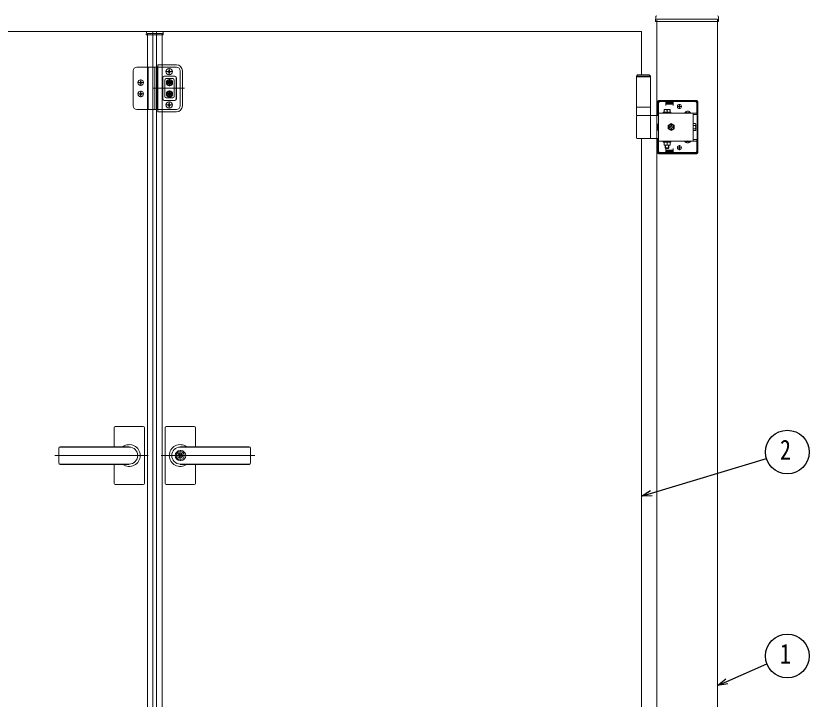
# Model space of a CAD drawing. Units: millimetres, scale not verified. Extents: x -4205 to 4205, y -2970 to 2970.
# Drawn here: x -926 to 382, y 593 to 1720 of the extents above; entities that cross this region are included whole.
import ezdxf
from ezdxf.enums import TextEntityAlignment as Align

# ---------------------------------------------------------------- set-up
doc = ezdxf.new("R2010")
doc.units = ezdxf.units.MM
doc.header["$LTSCALE"] = 12
doc.layers.add('0-4_YKK_A1', color=4, linetype='Continuous', lineweight=18)
doc.layers.add('0-5_YKK_D', color=6, linetype='Continuous')
doc.styles.add('ＭＳ ゴシック', font='')
doc.styles.get('ＭＳ ゴシック').set_extended_font_data('MS Gothic')

msp = doc.modelspace()

# ---------------------------------------------------------------- linework, layer by layer
at = {"layer": '0-4_YKK_A1'}
for p, q in [((129.27, 1718.29), (128.92, 1711.63)), ((131.02, 1714.6), (131.02, 1711.1)), ((232.77, 1718.29), (233.12, 1711.63)), ((129.42, 1711.1), (232.62, 1711.1)), ((131.02, 14.6), (131.02, 1711.1)), ((231.02, 14.6), (231.02, 1711.1)), ((-710.88, 1689.1), (-710.67, 1693.15)), ((-710.88, 1689.1), (-683.08, 1689.1)), ((-684.29, 1694.1), (-709.67, 1694.1)), ((-708.98, 1691.1), (-684.98, 1691.1)), ((-708.98, 1691.1), (-708.98, 1689.1)), ((-708.98, 1689.1), (-708.98, 100.1)), ((-684.98, 1691.1), (-684.98, 1689.1)), ((-684.98, 1689.1), (-684.98, 100.1)), ((-683.08, 1689.1), (-683.29, 1693.15)), ((106.02, 1622.6), (106.02, 1694.6)), ((-661.36, 1635.6), (-726.36, 1635.6)), ((-707.61, 1635.6), (-707.61, 1565.6)), ((-696.98, 1635.6), (-696.98, 1565.6)), ((-693.86, 1635.6), (-693.86, 1565.6)), ((-693.23, 1635.6), (-693.23, 1565.6)), ((-661.35, 1639.6), (-691.98, 1639.6)), ((-691.98, 1639.6), (-691.98, 1561.6)), ((-691.98, 1635.6), (-661.35, 1635.6)), ((-732.61, 1629.35), (-732.61, 1571.85)), ((-678.92, 1628.1), (-667.54, 1628.1)), ((-676.36, 1628.1), (-670.11, 1628.1)), ((-675.82, 1628.54), (-675.82, 1627.66)), ((-675.82, 1628.54), (-674.29, 1628.54)), ((-675.82, 1627.66), (-674.29, 1627.66)), ((-673.67, 1630.69), (-672.79, 1630.69)), ((-673.67, 1630.69), (-673.67, 1629.16)), ((-673.67, 1627.04), (-673.67, 1625.51)), ((-673.67, 1625.51), (-672.79, 1625.51)), ((-673.23, 1622.41), (-673.23, 1633.79)), ((-673.23, 1624.98), (-673.23, 1631.23)), ((-672.79, 1630.69), (-672.79, 1629.16)), ((-672.79, 1627.04), (-672.79, 1625.51)), ((-672.17, 1628.54), (-670.64, 1628.54)), ((-672.17, 1627.66), (-670.64, 1627.66)), ((-670.64, 1628.54), (-670.64, 1627.66)), ((-655.11, 1629.35), (-655.11, 1571.85)), ((-655.1, 1629.35), (-655.1, 1571.85)), ((-651.35, 1571.6), (-651.35, 1629.6)), ((99.52, 1622.6), (97.52, 1620.6)), ((118.52, 1622.6), (99.52, 1622.6)), ((118.52, 1622.6), (120.52, 1620.6)), ((-725.42, 1609.98), (-714.79, 1609.98)), ((-714.92, 1609.98), (-725.29, 1609.98)), ((-722.67, 1610.41), (-722.67, 1609.54)), ((-721.17, 1610.41), (-722.67, 1610.41)), ((-721.17, 1609.54), (-722.67, 1609.54)), ((-719.67, 1612.54), (-720.54, 1612.54)), ((-720.54, 1612.54), (-720.54, 1611.04)), ((-720.11, 1604.66), (-720.11, 1615.29)), ((-720.11, 1604.79), (-720.11, 1615.16)), ((-719.67, 1612.54), (-719.67, 1611.04)), ((-717.54, 1610.41), (-719.04, 1610.41)), ((-717.54, 1609.54), (-719.04, 1609.54)), ((-717.54, 1610.41), (-717.54, 1609.54)), ((-683.86, 1583.1), (-683.86, 1618.1)), ((-683.86, 1583.1), (-683.86, 1618.1)), ((-683.85, 1618.1), (-683.85, 1583.1)), ((-681.36, 1620.6), (-663.86, 1620.6)), ((-681.36, 1620.6), (-663.86, 1620.6)), ((-663.85, 1620.6), (-681.35, 1620.6)), ((-680.43, 1614.05), (-680.43, 1587.15)), ((-666.98, 1609.98), (-678.23, 1609.98)), ((-667.28, 1616.55), (-677.93, 1616.55)), ((-672.61, 1615.6), (-672.61, 1604.35)), ((-664.78, 1587.15), (-664.78, 1614.05)), ((-661.36, 1583.1), (-661.36, 1618.1)), ((-661.36, 1618.1), (-661.36, 1583.1)), ((-661.35, 1618.1), (-661.35, 1583.1)), ((120.52, 1620.6), (97.52, 1620.6)), ((120.52, 1619.6), (97.52, 1619.6)), ((-720.54, 1608.91), (-720.54, 1607.41)), ((-719.67, 1607.41), (-720.54, 1607.41)), ((-720.11, 1585.91), (-720.11, 1596.54)), ((-720.11, 1586.04), (-720.11, 1596.41)), ((-719.67, 1608.91), (-719.67, 1607.41)), ((-647.86, 1600.6), (-700.47, 1600.6)), ((-673.12, 1608.44), (-673.12, 1607.41)), ((-672.61, 1596.85), (-672.61, 1585.6)), ((-725.42, 1591.23), (-714.79, 1591.23)), ((-714.92, 1591.23), (-725.29, 1591.23)), ((-722.67, 1591.66), (-722.67, 1590.79)), ((-721.17, 1591.66), (-722.67, 1591.66)), ((-721.17, 1590.79), (-722.67, 1590.79)), ((-719.67, 1593.79), (-720.54, 1593.79)), ((-720.54, 1593.79), (-720.54, 1592.29)), ((-720.54, 1590.16), (-720.54, 1588.66)), ((-719.67, 1588.66), (-720.54, 1588.66)), ((-719.67, 1593.79), (-719.67, 1592.29)), ((-719.67, 1590.16), (-719.67, 1588.66)), ((-717.54, 1591.66), (-719.04, 1591.66)), ((-717.54, 1590.79), (-719.04, 1590.79)), ((-717.54, 1591.66), (-717.54, 1590.79)), ((-666.98, 1591.23), (-678.23, 1591.23)), ((-677.93, 1584.65), (-667.28, 1584.65)), ((-673.12, 1589.69), (-673.12, 1588.66)), ((-663.86, 1580.6), (-681.36, 1580.6)), ((-663.86, 1580.6), (-681.36, 1580.6)), ((-681.35, 1580.6), (-663.85, 1580.6)), ((-678.92, 1573.1), (-667.54, 1573.1)), ((-676.36, 1573.1), (-670.11, 1573.1)), ((-675.82, 1573.54), (-675.82, 1572.66)), ((-675.82, 1573.54), (-674.29, 1573.54)), ((-675.82, 1572.66), (-674.29, 1572.66)), ((-673.67, 1575.69), (-672.79, 1575.69)), ((-673.67, 1575.69), (-673.67, 1574.16)), ((-673.67, 1572.04), (-673.67, 1570.51)), ((-673.67, 1570.51), (-672.79, 1570.51)), ((-673.23, 1567.41), (-673.23, 1578.79)), ((-673.23, 1569.98), (-673.23, 1576.23)), ((-672.79, 1575.69), (-672.79, 1574.16)), ((-672.79, 1572.04), (-672.79, 1570.51)), ((-672.17, 1573.54), (-670.64, 1573.54)), ((-672.17, 1572.66), (-670.64, 1572.66)), ((-670.64, 1573.54), (-670.64, 1572.66)), ((132.02, 1555.6), (132.02, 1578.6)), ((133.52, 1555.6), (133.52, 1578.6)), ((197.02, 1580.6), (134.02, 1580.6)), ((197.02, 1579.1), (134.02, 1579.1)), ((134.02, 1497.6), (134.02, 1575.6)), ((134.52, 1579.1), (134.52, 1580.6)), ((137.02, 1578.6), (146.02, 1578.6)), ((142.52, 1579.1), (142.52, 1580.6)), ((146.02, 1572.1), (146.02, 1578.6)), ((146.02, 1577.6), (158.02, 1577.6)), ((146.02, 1574.6), (158.02, 1574.6)), ((147.02, 1576.1), (147.02, 1579.1)), ((157.02, 1576.1), (147.02, 1576.1)), ((157.02, 1576.1), (157.02, 1579.1)), ((158.02, 1572.1), (158.02, 1578.6)), ((158.02, 1578.6), (194.02, 1578.6)), ((172.52, 1570.6), (164.52, 1570.6)), ((165.27, 1570.35), (165.27, 1570.85)), ((168.52, 1566.6), (168.52, 1574.6)), ((171.77, 1570.35), (171.77, 1570.85)), ((197.02, 1575.6), (197.02, 1557.3)), ((197.52, 1494.6), (197.52, 1578.6)), ((199.02, 1494.6), (199.02, 1578.6)), ((-726.36, 1565.6), (-661.36, 1565.6)), ((-691.98, 1565.6), (-696.98, 1565.6)), ((-691.98, 1565.6), (-661.35, 1565.6)), ((-691.98, 1561.6), (-661.35, 1561.6)), ((120.52, 1569.6), (97.52, 1569.6)), ((133.52, 1557.3), (132.02, 1557.3)), ((197.02, 1559.8), (134.02, 1559.8)), ((141.77, 1561.4), (154.27, 1561.4)), ((141.77, 1559.8), (141.77, 1561.4)), ((154.27, 1559.8), (141.77, 1559.8)), ((143.02, 1565.4), (153.02, 1565.4)), ((143.02, 1561.4), (143.02, 1565.4)), ((153.02, 1561.4), (143.02, 1561.4)), ((148.02, 1561.4), (148.02, 1564.97)), ((153.02, 1565.4), (153.02, 1561.4)), ((154.27, 1561.4), (154.27, 1559.8)), ((177.27, 1560.31), (186.77, 1560.31)), ((177.27, 1560.31), (177.27, 1559.8)), ((177.27, 1559.8), (186.77, 1559.8)), ((179.67, 1562.3), (180.87, 1559.83)), ((180.87, 1559.83), (182.02, 1559.22)), ((183.16, 1559.83), (182.02, 1559.22)), ((184.37, 1562.3), (183.16, 1559.83)), ((186.77, 1560.31), (186.77, 1559.8)), ((191.02, 1557.3), (191.02, 1559.8)), ((191.02, 1557.3), (197.02, 1557.3)), ((191.02, 1557.3), (191.02, 1515.9)), ((97.52, 1555.6), (131.02, 1555.6)), ((97.52, 1519.1), (97.52, 1554.1)), ((120.52, 1519.1), (120.52, 1554.1)), ((131.02, 1555.6), (134.02, 1555.6)), ((155.02, 1542.37), (150.02, 1539.49)), ((150.02, 1539.49), (150.02, 1533.71)), ((150.02, 1533.71), (155.02, 1530.83)), ((151.87, 1536), (153.11, 1536)), ((154.42, 1539.75), (154.42, 1538.51)), ((155.62, 1539.75), (154.42, 1539.75)), ((154.42, 1534.69), (154.42, 1533.45)), ((160.02, 1539.49), (155.02, 1542.37)), ((155.02, 1530.83), (160.02, 1533.71)), ((155.62, 1538.51), (155.62, 1539.75)), ((158.17, 1537.2), (156.93, 1537.2)), ((156.93, 1536), (158.17, 1536)), ((158.17, 1536), (158.17, 1537.2)), ((160.02, 1533.71), (160.02, 1539.49)), ((191.32, 1540.5), (191.02, 1540.5)), ((191.32, 1532.7), (191.02, 1532.7)), ((191.32, 1542.37), (194.87, 1542.37)), ((191.32, 1530.83), (191.32, 1542.37)), ((191.32, 1532.7), (191.32, 1540.5)), ((191.32, 1539.49), (194.87, 1539.49)), ((191.32, 1533.71), (194.87, 1533.71)), ((195.32, 1541.6), (194.87, 1542.37)), ((195.32, 1531.6), (194.87, 1530.83)), ((195.32, 1541.6), (195.32, 1531.6)), ((191.32, 1530.83), (194.87, 1530.83)), ((131.02, 1517.6), (99.02, 1517.6)), ((106.02, 222.6), (106.02, 1517.6)), ((134.02, 1517.6), (131.02, 1517.6)), ((132.02, 1494.6), (132.02, 1517.6)), ((133.52, 1515.9), (132.02, 1515.9)), ((133.52, 1494.6), (133.52, 1517.6)), ((197.02, 1513.4), (134.02, 1513.4)), ((154.27, 1513.4), (141.77, 1513.4)), ((141.77, 1513.4), (141.77, 1511.8)), ((141.77, 1511.8), (154.27, 1511.8)), ((143.02, 1511.8), (143.02, 1506.8)), ((153.02, 1511.8), (143.02, 1511.8)), ((143.02, 1506.8), (153.02, 1506.8)), ((144.82, 1513.4), (144.82, 1511.8)), ((145.02, 1506.8), (145.02, 1502.4)), ((145.56, 1506.8), (145.56, 1501.86)), ((148.02, 1511.8), (148.02, 1507.23)), ((150.48, 1506.8), (150.48, 1501.86)), ((151.02, 1506.8), (151.02, 1502.4)), ((151.22, 1513.4), (151.22, 1511.8)), ((153.02, 1506.8), (153.02, 1511.8)), ((154.27, 1511.8), (154.27, 1513.4)), ((168.52, 1506.6), (168.52, 1498.6)), ((177.27, 1513.4), (186.77, 1513.4)), ((177.27, 1512.89), (177.27, 1513.4)), ((177.27, 1512.89), (186.77, 1512.89)), ((179.67, 1510.9), (180.87, 1513.37)), ((180.87, 1513.37), (182.02, 1513.98)), ((183.16, 1513.37), (182.02, 1513.98)), ((184.37, 1510.9), (183.16, 1513.37)), ((186.77, 1512.89), (186.77, 1513.4)), ((191.02, 1515.9), (191.02, 1513.4)), ((191.02, 1515.9), (197.02, 1515.9)), ((197.02, 1515.9), (197.02, 1497.6)), ((197.02, 1494.1), (134.02, 1494.1)), ((197.02, 1492.6), (134.02, 1492.6)), ((134.52, 1492.6), (134.52, 1494.1)), ((146.02, 1494.6), (137.02, 1494.6)), ((142.52, 1492.6), (142.52, 1494.1)), ((145.02, 1502.4), (151.02, 1502.4)), ((145.02, 1502.4), (146.02, 1501.4)), ((146.02, 1501.4), (150.02, 1501.4)), ((146.02, 1501.1), (146.02, 1494.6)), ((146.02, 1498.6), (158.02, 1498.6)), ((146.02, 1495.6), (158.02, 1495.6)), ((147.02, 1497.1), (147.02, 1494.1)), ((157.02, 1497.1), (147.02, 1497.1)), ((151.02, 1502.4), (150.02, 1501.4)), ((157.02, 1497.1), (157.02, 1494.1)), ((158.02, 1501.1), (158.02, 1494.6)), ((194.02, 1494.6), (158.02, 1494.6)), ((172.52, 1502.6), (164.52, 1502.6)), ((165.27, 1502.85), (165.27, 1502.35)), ((171.77, 1502.85), (171.77, 1502.35)), ((-763.98, 1040.6), (-763.98, 1009.17)), ((-761.98, 1042.6), (-715.98, 1042.6)), ((-713.98, 1040.6), (-713.98, 948.6)), ((-679.98, 1040.6), (-679.98, 948.6)), ((-631.98, 1042.6), (-677.98, 1042.6)), ((-629.98, 1040.6), (-629.98, 1009.17)), ((-852.98, 1009.1), (-738.98, 1009.1)), ((-852.98, 1008.6), (-738.98, 1008.6)), ((-540.98, 1009.1), (-654.98, 1009.1)), ((-540.98, 1008.6), (-654.98, 1008.6)), ((-707.81, 994.6), (-861.97, 994.6)), ((-854.99, 1007.1), (-854.99, 982.05)), ((-686.15, 994.6), (-531.99, 994.6)), ((-655.88, 999.15), (-655.88, 996.1)), ((-655.88, 999.15), (-654.08, 999.15)), ((-654.56, 995.28), (-655.88, 996.1)), ((-653.98, 1002.8), (-654.98, 1002.8)), ((-654.08, 999.15), (-654.08, 996.55)), ((-652.28, 995.6), (-653.9, 996.27)), ((-652.28, 995.6), (-652.28, 993.6)), ((-538.97, 1007.1), (-538.97, 982.05)), ((-654.56, 993.92), (-655.88, 993.1)), ((-655.88, 993.1), (-655.88, 990.05)), ((-655.88, 990.05), (-654.08, 990.05)), ((-653.98, 986.4), (-654.98, 986.4)), ((-654.08, 992.65), (-654.08, 990.05)), ((-653.9, 992.93), (-652.28, 993.6)), ((-852.98, 980.6), (-738.98, 980.6)), ((-852.98, 980.1), (-738.98, 980.1)), ((-763.98, 980.04), (-763.98, 948.6)), ((-540.98, 980.6), (-654.98, 980.6)), ((-540.98, 980.1), (-654.98, 980.1)), ((-629.98, 980.04), (-629.98, 948.6)), ((-761.98, 946.6), (-715.98, 946.6)), ((-631.98, 946.6), (-677.98, 946.6))]:
    msp.add_line(p, q, dxfattribs=at)
for points in [[(131.02, 1714.6), (231.02, 1714.6), (231.02, 1711.1)], [(-1499.98, 1694.6), (-699.98, 1694.6), (-699.98, 94.6), (-1499.98, 94.6), (-1499.98, 117.6)], [(106.02, 1694.6), (-693.98, 1694.6), (-693.98, 94.6), (106.02, 94.6), (106.02, 117.6)], [(-674.14, 1610.49), (-675.17, 1610.49), (-675.17, 1609.46), (-674.14, 1609.46)], [(-672.09, 1611.51), (-672.09, 1612.54), (-673.12, 1612.54), (-673.12, 1611.51)], [(-671.07, 1609.46), (-670.04, 1609.46), (-670.04, 1610.49), (-671.07, 1610.49)], [(97.52, 1555.6), (97.52, 1569.6), (97.52, 1620.6)], [(120.52, 1555.6), (120.52, 1569.6), (120.52, 1620.6)], [(-673.12, 1607.41), (-672.09, 1607.41), (-672.09, 1608.44)], [(-674.14, 1591.74), (-675.17, 1591.74), (-675.17, 1590.71), (-674.14, 1590.71)], [(-672.09, 1592.76), (-672.09, 1593.79), (-673.12, 1593.79), (-673.12, 1592.76)], [(-673.12, 1588.66), (-672.09, 1588.66), (-672.09, 1589.69)], [(-671.07, 1590.71), (-670.04, 1590.71), (-670.04, 1591.74), (-671.07, 1591.74)], [(134.02, 1531.5), (132.02, 1531.5), (132.02, 1541.7), (134.02, 1541.7)], [(153.11, 1537.2), (151.87, 1537.2), (151.87, 1536)], [(154.42, 1533.45), (155.62, 1533.45), (155.62, 1534.69)]]:
    msp.add_lwpolyline(points, dxfattribs=at)
for centre, radius in [((-673.23, 1628.1), 5.31), ((-720.11, 1609.98), 4.69), ((-672.61, 1609.98), 5.12), ((-672.61, 1609.98), 4.38), ((-672.61, 1609.98), 2.81), ((-672.61, 1591.23), 5.12), ((-720.11, 1591.23), 4.69), ((-672.61, 1591.23), 4.38), ((-672.61, 1591.23), 2.81), ((-673.23, 1573.1), 5.31), ((-654.98, 994.6), 6.6)]:
    msp.add_circle(centre, radius, dxfattribs=at)
for centre, radius, start, end in [((131.27, 1718.18), 2, 99.0011, 177), ((230.77, 1718.18), 2, 3, 80.9989), ((129.42, 1711.6), 0.5, 177, 270), ((232.62, 1711.6), 0.5, 270, 3), ((-709.67, 1693.1), 1, 90, 177), ((-684.29, 1693.1), 1, 3, 90), ((-726.36, 1629.35), 6.25, 90, 180), ((-661.36, 1629.35), 6.25, 0, 90), ((-661.36, 1629.35), 6.25, 0, 90), ((-661.35, 1629.6), 10, 0, 90), ((-661.35, 1629.35), 6.25, 0, 90), ((-674.29, 1629.16), 0.625, 270, 0), ((-674.29, 1627.04), 0.625, 0, 90), ((-672.17, 1629.16), 0.625, 180, 270), ((-672.17, 1627.04), 0.625, 90, 180), ((-721.17, 1611.04), 0.625, 270, 0), ((-721.17, 1608.91), 0.625, 0, 90), ((-719.04, 1611.04), 0.625, 180, 270), ((-719.04, 1608.91), 0.625, 90, 180), ((-681.36, 1618.1), 2.5, 90, 180), ((-681.36, 1618.1), 2.5, 90, 180), ((-681.36, 1618.1), 2.5, 90, 180), ((-681.35, 1618.1), 2.5, 90, 180), ((-674.14, 1611.51), 1.02, 270, 0), ((-674.14, 1608.44), 1.02, 0, 90), ((-671.07, 1611.51), 1.02, 180, 270), ((-671.07, 1608.44), 1.02, 90, 180), ((-663.86, 1618.1), 2.5, 0, 90), ((-663.86, 1618.1), 2.5, 0, 90), ((-663.86, 1618.1), 2.5, 0, 90), ((-663.85, 1618.1), 2.5, 0, 90), ((-721.17, 1592.29), 0.625, 270, 0), ((-721.17, 1590.16), 0.625, 0, 90), ((-719.04, 1592.29), 0.625, 180, 270), ((-719.04, 1590.16), 0.625, 90, 180), ((-674.14, 1592.76), 1.02, 270, 0), ((-674.14, 1589.69), 1.02, 0, 90), ((-671.07, 1592.76), 1.02, 180, 270), ((-671.07, 1589.69), 1.02, 90, 180), ((-726.36, 1571.85), 6.25, 180, 270), ((-681.36, 1583.1), 2.5, 180, 270), ((-681.36, 1583.1), 2.5, 180, 270), ((-681.36, 1583.1), 2.5, 180, 270), ((-681.35, 1583.1), 2.5, 180, 270), ((-674.29, 1574.16), 0.625, 270, 0), ((-674.29, 1572.04), 0.625, 0, 90), ((-672.17, 1574.16), 0.625, 180, 270), ((-672.17, 1572.04), 0.625, 90, 180), ((-663.86, 1583.1), 2.5, 270, 0), ((-663.86, 1583.1), 2.5, 270, 0), ((-663.86, 1583.1), 2.5, 270, 0), ((-663.85, 1583.1), 2.5, 270, 0), ((-661.36, 1571.85), 6.25, 270, 0), ((-661.36, 1571.85), 6.25, 270, 0), ((-661.35, 1571.85), 6.25, 270, 0), ((-661.35, 1571.6), 10, 270, 0), ((134.02, 1578.6), 2, 90, 180), ((134.02, 1578.6), 0.5, 90, 180), ((137.02, 1575.6), 3, 90, 180), ((168.52, 1570.85), 3.25, 0, 180), ((168.52, 1570.35), 3.25, 180, 0), ((194.02, 1575.6), 3, 0, 90), ((197.02, 1578.6), 2, 0, 90), ((197.02, 1578.6), 0.5, 0, 90), ((145.52, 1557.97), 7.43, 70.34714, 109.65286), ((150.52, 1557.97), 7.43, 70.34714, 109.65286), ((182.02, 1557.03), 5.77, 34.65097, 145.34903), ((99.02, 1554.1), 1.5, 90, 180), ((119.02, 1554.1), 1.5, 0, 90), ((155.02, 1536.6), 5, 76.88299, 190.15922), ((155.02, 1536.6), 5, 190.15922, 76.88299), ((155.02, 1536.6), 4.3, 83.27178, 183.77043), ((155.02, 1536.6), 4.3, 183.77043, 83.27178), ((153.11, 1538.51), 1.31, 270, 0), ((153.11, 1534.69), 1.31, 0, 90), ((156.93, 1538.51), 1.31, 180, 270), ((156.93, 1534.69), 1.31, 90, 180), ((192.76, 1540.93), 2.56, 325.61575, 34.38425), ((192.76, 1532.27), 2.56, 325.61575, 34.38425), ((185.77, 1536.6), 9.55, 342.41205, 17.58795), ((99.02, 1519.1), 1.5, 180, 270), ((119.02, 1519.1), 1.5, 270, 0), ((145.52, 1514.23), 7.43, 250.34714, 289.65286), ((150.52, 1514.23), 7.43, 250.34714, 289.65286), ((168.52, 1502.85), 3.25, 0, 180), ((182.02, 1516.17), 5.77, 214.65097, 325.34903), ((134.02, 1494.6), 2, 180, 270), ((134.02, 1494.6), 0.5, 180, 270), ((137.02, 1497.6), 3, 180, 270), ((168.52, 1502.35), 3.25, 180, 0), ((194.02, 1497.6), 3, 270, 0), ((197.02, 1494.6), 0.5, 270, 0), ((197.02, 1494.6), 2, 270, 0), ((-761.98, 1040.6), 2, 90, 180), ((-715.98, 1040.6), 2, 0, 90), ((-677.98, 1040.6), 2, 90, 180), ((-631.98, 1040.6), 2, 0, 90), ((-852.99, 1007.1), 2, 90, 180), ((-852.99, 1006.6), 2, 90, 180), ((-738.98, 994.6), 18, 359.99634, 125.98541), ((-738.98, 994.6), 14, 270, 90), ((-654.98, 994.6), 18, 54.01459, 180.00366), ((-654.98, 994.6), 14, 90, 270), ((-540.97, 1007.1), 2, 0, 90), ((-540.97, 1006.6), 2, 0, 90), ((-738.98, 994.6), 18, 234.01459, 359.99634), ((-654.98, 994.6), 18, 180.00366, 305.98541), ((-654.98, 994.6), 8.2, 90, 270), ((-654.98, 994.6), 4, 103.00288, 256.99712), ((-654.98, 994.6), 2, 116.74368, 243.25632), ((-654.98, 994.6), 0.8, 301.82132, 58.17868), ((-654.98, 994.6), 4, 283.00288, 76.99712), ((-653.78, 996.55), 0.3, 180, 247.38014), ((-653.98, 994.6), 8.2, 270, 90), ((-852.99, 982.6), 2, 180, 270), ((-852.99, 982.1), 2, 180, 270), ((-653.78, 992.65), 0.3, 112.61986, 180), ((-540.97, 982.6), 2, 270, 0), ((-540.97, 982.1), 2, 270, 0), ((-761.98, 948.6), 2, 180, 270), ((-715.98, 948.6), 2, 270, 0), ((-677.98, 948.6), 2, 180, 270), ((-631.98, 948.6), 2, 270, 0)]:
    msp.add_arc(centre, radius, start, end, dxfattribs=at)
for centre, major_axis in [((-677.93, 1614.05), (-1.77, 1.77)), ((-667.28, 1614.05), (1.77, 1.77)), ((-677.93, 1587.15), (-1.77, -1.77)), ((-667.28, 1587.15), (1.77, -1.77))]:
    msp.add_ellipse(centre, major_axis=major_axis, ratio=0.999695, start_param=5.4979394, end_param=7.0684312, dxfattribs=at)
at = {"layer": '0-5_YKK_D'}
for points in [[(106.02, 927.63), (122.29, 932.56), (311.91, 989.98)], [(123.61, 928.2), (106.02, 927.63), (120.97, 936.92)], [(231.02, 614.99), (246.59, 621.82), (312.81, 650.88)], [(248.42, 617.65), (231.02, 614.99), (244.76, 625.99)]]:
    msp.add_lwpolyline(points, dxfattribs=at)
for centre in [(346.39, 1000.33), (346.39, 663.86)]:
    msp.add_circle(centre, 36, dxfattribs=at)

# ---------------------------------------------------------------- texts
at = {"layer": '0-5_YKK_D', "style": 'ＭＳ ゴシック', "width": 0.8}
for s, p in [('2', (334.39, 977.83)), ('1', (334.39, 641.36))]:
    msp.add_text(s, height=32.99, dxfattribs=at).set_placement(p, align=Align.BOTTOM_LEFT)

doc.saveas('drawing.dxf')
